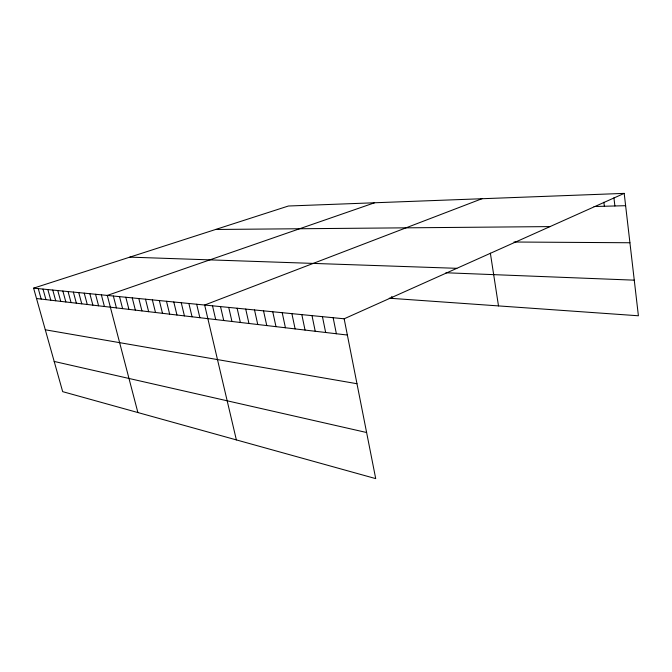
<?xml version="1.0" encoding="UTF-8"?>
<svg xmlns="http://www.w3.org/2000/svg" width="672" height="672" viewBox="0 0 672 672"><rect width="100%" height="100%" fill="white"/><g stroke="black" fill="none" stroke-linecap="round" stroke-linejoin="round"><path stroke-width="1.01" d="M344.156 318.797L375.715 478.615L62.672 391.65L33.6 288.154L344.156 318.797L624.196 193.385L638.4 315.773L389.231 298.208M481.967 198.727L204.658 305.029L236.368 439.9M374.598 202.768L107.293 295.428L137.886 412.541M33.6 288.154L288.414 206.01L624.196 193.385M594.031 206.531L625.624 205.691M215.636 229.471L550.032 226.598M513.979 242.012L629.924 242.752M129.83 257.132L456.851 268.321M445.939 272.765L634.267 280.165M36.515 298.519L347.365 335.042M45.293 329.792L356.975 383.72M54.188 361.444L366.61 432.516M38.262 288.616L41.185 299.074M47.846 289.556L50.795 300.199M43.008 289.086L45.948 299.628M52.76 290.044L55.717 300.779M57.767 290.539L60.74 301.367M68.065 291.556L71.056 302.576M62.866 291.043L65.856 301.972M73.357 292.076L76.364 303.206M78.742 292.606L81.766 303.836M84.235 293.152L87.268 304.483M89.838 293.706L92.879 305.147M101.363 294.84L104.42 306.499M95.542 294.269L98.591 305.81M113.35 296.024L116.432 307.91M119.524 296.629L122.615 308.633M125.815 297.251L128.923 309.38M132.25 297.889L135.366 310.136M138.81 298.536L141.943 310.909M145.513 299.2L148.646 311.699M152.359 299.872L155.501 312.497M159.348 300.56L162.498 313.32M166.488 301.266L169.655 314.16M173.788 301.988L176.963 315.025M181.247 302.719L184.43 315.899M188.874 303.475L192.066 316.798M196.678 304.24L199.87 317.713M212.503 305.802L215.712 319.578M220.525 306.6L223.742 320.519M228.732 307.406L231.958 321.485M237.132 308.238L240.358 322.468M245.725 309.086L248.951 323.476M254.52 309.952L257.754 324.509M263.533 310.842L266.759 325.567M272.756 311.749L275.982 326.659M282.206 312.682L285.432 327.768M291.892 313.639L295.117 328.902M301.82 314.614L305.046 330.07M312.001 315.622L315.227 331.262M322.442 316.655L325.66 332.489M333.152 317.713L336.37 333.749M391.751 296.428L392.12 298.41M490.367 253.184L498.498 305.911M603.876 202.23L604.363 206.262M613.922 197.854L614.888 205.976"/></g></svg>
